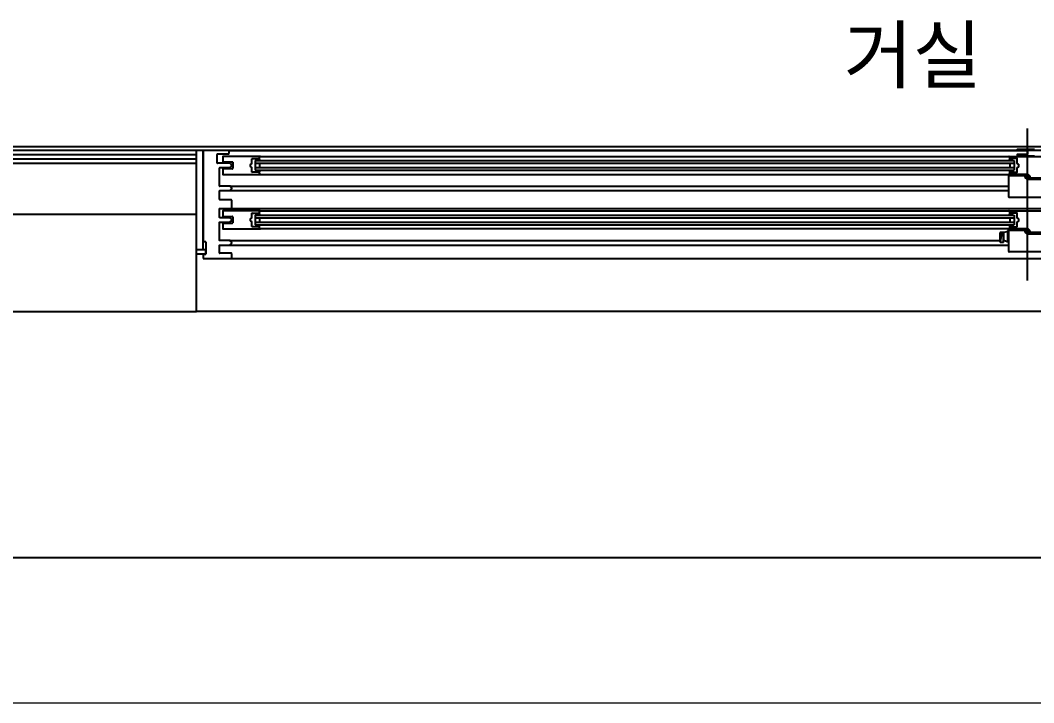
# Model space of a CAD drawing. Header units: millimetres. Extents: x -33000 to 294000, y 0 to 42408.
# Drawn here: x 138059 to 140357, y 6957 to 8505 of the extents above; entities that cross this region are included whole.
import ezdxf
from ezdxf.enums import TextEntityAlignment as Align

# ---------------------------------------------------------------- set-up
doc = ezdxf.new("R2010")
doc.units = ezdxf.units.MM
doc.header["$LTSCALE"] = 50
doc.layers.add('arch', color=8, linetype='Continuous')
doc.layers.add('실명', color=9, linetype='Continuous')
doc.styles.add('FORTELINE', font='malgun.ttf')

msp = doc.modelspace()

# ---------------------------------------------------------------- linework, layer by layer
at = {"layer": 'arch'}
for p, q in [((140343.3, 7914.6), (140343.3, 8259.6)), ((138003.3, 8218.6), (142518.3, 8218.6)), ((142518.3, 8209.6), (138003.3, 8209.6)), ((138458.3, 7984.1), (138458.3, 8209.6)), ((138473.3, 7984.1), (138473.3, 8209.6)), ((138473.3, 8209.6), (138473.3, 8002.6)), ((138531.3, 8209.6), (138473.3, 8209.6)), ((138531.3, 8209.6), (140342.9, 8209.6)), ((138532.3, 8202.6), (138532.3, 8208.6)), ((140358.9, 8211.6), (140320.4, 8211.6)), ((140320.4, 8210.6), (140342.4, 8210.6)), ((140342.9, 8210.1), (140342.9, 8201.1)), ((138458.3, 8189.6), (137968.3, 8189.6)), ((138458.3, 8199.6), (137978.3, 8199.6)), ((138505.3, 8181.6), (138505.3, 8200.6)), ((138506.3, 8201.6), (138531.3, 8201.6)), ((138518.3, 8195.6), (138518.3, 8184.1)), ((138602.8, 8196.1), (138518.8, 8196.1)), ((138518.8, 8183.6), (138539.6, 8183.6)), ((138584.3, 8180.4), (138584.3, 8190.6)), ((138584.8, 8191.1), (138599.8, 8191.1)), ((138591.3, 8186.6), (140312.8, 8186.6)), ((138591.3, 8186.6), (138591.3, 8164.6)), ((138599.3, 8189.6), (138596.3, 8189.6)), ((138596.3, 8189.6), (138596.3, 8188.1)), ((138596.3, 8188.1), (138600.8, 8188.1)), ((138599.8, 8191.1), (138599.8, 8190.1)), ((138601.3, 8188.6), (138601.3, 8195.1)), ((138601.3, 8195.1), (138602.8, 8195.1)), ((138601.3, 8189.2), (138603.9, 8186.6)), ((138602.8, 8196.1), (140301.3, 8196.1)), ((140302.8, 8189.2), (140300.2, 8186.6)), ((140301.3, 8196.1), (140385.3, 8196.1)), ((140302.8, 8195.1), (140301.3, 8195.1)), ((140302.8, 8188.6), (140302.8, 8195.1)), ((140307.8, 8188.1), (140303.3, 8188.1)), ((140319.3, 8191.1), (140304.3, 8191.1)), ((140304.3, 8191.1), (140304.3, 8190.1)), ((140304.8, 8189.6), (140307.8, 8189.6)), ((140307.8, 8189.6), (140307.8, 8188.1)), ((140312.8, 8186.6), (140312.8, 8164.6)), ((140319.8, 8179.9), (140319.8, 8190.6)), ((140319.9, 8200.1), (140319.9, 8198.1)), ((140342.4, 8200.6), (140320.4, 8200.6)), ((140320.4, 8197.6), (140322.4, 8197.6)), ((140320.9, 8199.6), (140342.4, 8199.6)), ((140320.9, 8198.4), (140320.9, 8199.6)), ((140322.4, 8198.4), (140320.9, 8198.4)), ((140322.4, 8197.6), (140322.4, 8198.4)), ((140342.9, 8199.1), (140342.9, 8198.1)), ((140343.4, 8197.6), (140356.9, 8197.6)), ((138458.3, 8179.6), (137958.3, 8179.6)), ((138534.8, 8180.6), (138506.3, 8180.6)), ((138510.3, 8129.6), (138510.3, 8169.6)), ((138511.3, 8170.6), (138534.8, 8170.6)), ((138518.3, 8167.1), (138518.3, 8155.6)), ((138539.6, 8167.6), (138518.8, 8167.6)), ((138535.3, 8179.5), (138535.3, 8180.1)), ((138535.3, 8171.1), (138535.3, 8171.7)), ((138540.6, 8182.6), (138540.6, 8168.6)), ((138580.8, 8173.4), (138580.8, 8177.8)), ((138581.1, 8178.2), (138584, 8180)), ((138584, 8171.2), (138581.1, 8173)), ((138584.3, 8160.6), (138584.3, 8170.8)), ((138591.3, 8180.6), (140312.8, 8180.6)), ((138591.3, 8170.6), (140312.8, 8170.6)), ((138591.3, 8164.6), (140312.8, 8164.6)), ((138600.8, 8163.1), (138596.3, 8163.1)), ((138596.3, 8163.1), (138596.3, 8161.6)), ((138596.3, 8161.6), (138599.3, 8161.6)), ((138599.8, 8161.1), (138599.8, 8160.1)), ((138601.3, 8180.6), (138601.3, 8170.6)), ((138601.3, 8162), (138603.9, 8164.6)), ((138601.3, 8156.1), (138601.3, 8162.6)), ((140302.8, 8162), (140300.2, 8164.6)), ((140302.8, 8180.6), (140302.8, 8170.6)), ((140302.8, 8160.6), (140302.8, 8162.6)), ((140303.3, 8160.1), (140302.8, 8160.6)), ((140303.3, 8163.1), (140307.8, 8163.1)), ((140304.3, 8161.1), (140304.3, 8160.1)), ((140307.8, 8161.6), (140304.8, 8161.6)), ((140307.8, 8163.1), (140307.8, 8161.6)), ((140319.8, 8160.6), (140319.8, 8170.3)), ((140323, 8177.7), (140320.1, 8179.5)), ((140320.1, 8170.7), (140323, 8172.5)), ((140323.3, 8172.9), (140323.3, 8177.3)), ((138518.8, 8155.1), (138602.8, 8155.1)), ((138599.8, 8160.1), (138584.8, 8160.1)), ((138602.8, 8156.1), (138601.3, 8156.1)), ((138602.8, 8155.1), (140301.3, 8155.1)), ((140300.8, 8103.6), (140300.8, 8152.1)), ((140301.3, 8156.1), (140302.8, 8156.1)), ((140344.8, 8155.1), (140301.3, 8155.1)), ((140301.3, 8152.6), (140337.3, 8152.6)), ((140302.8, 8159.6), (140303.3, 8160.1)), ((140302.8, 8156.1), (140302.8, 8159.6)), ((140304.3, 8160.1), (140319.3, 8160.1)), ((140337.3, 8152.6), (140345.9, 8151.7)), ((140345.9, 8150.6), (140337.3, 8149.6)), ((140337.3, 8149.6), (140337.3, 8148.1)), ((140337.3, 8148.1), (140341.7, 8144.1)), ((140340.3, 8148.1), (140340.3, 8148.2)), ((140340.7, 8148.7), (140349.3, 8149.6)), ((140349.3, 8146.6), (140340.7, 8147.6)), ((140341.7, 8144.1), (140385.3, 8144.1)), ((140349.3, 8151.1), (140344.8, 8155.1)), ((140346.3, 8151.2), (140346.3, 8151.1)), ((140349.3, 8149.6), (140349.3, 8151.1)), ((140385.3, 8146.6), (140349.3, 8146.6)), ((138510.3, 8099.1), (138510.3, 8117.6)), ((138534.8, 8128.6), (138511.3, 8128.6)), ((138511.3, 8118.6), (138534.8, 8118.6)), ((138534.8, 8128.6), (140300.8, 8128.6)), ((138534.8, 8118.6), (140300.8, 8118.6)), ((138535.3, 8127.5), (138535.3, 8128.1)), ((138535.3, 8119.1), (138535.3, 8119.7)), ((138511.3, 8098.1), (138537.3, 8098.1)), ((140385.3, 8103.1), (140301.3, 8103.1)), ((138518.3, 8072.1), (138518.3, 8060.6)), ((138602.8, 8072.6), (138518.8, 8072.6)), ((138537.3, 8077.6), (141379.3, 8077.6)), ((138601.3, 8065.1), (138601.3, 8071.6)), ((138601.3, 8071.6), (138602.8, 8071.6)), ((138602.8, 8072.6), (140301.3, 8072.6)), ((140301.3, 8072.6), (140385.3, 8072.6)), ((140302.8, 8071.6), (140301.3, 8071.6)), ((140302.8, 8065.1), (140302.8, 8071.6)), ((138458.3, 8064.6), (137583.3, 8064.6)), ((138458.3, 7844.6), (138458.3, 8064.6)), ((138518.8, 8060.1), (138539.6, 8060.1)), ((138540.6, 8059.1), (138540.6, 8045.1)), ((138580.8, 8049.9), (138580.8, 8054.3)), ((138581.1, 8054.7), (138584, 8056.5)), ((138584, 8047.7), (138581.1, 8049.5)), ((138584.3, 8056.9), (138584.3, 8067.1)), ((138584.3, 8037.1), (138584.3, 8047.3)), ((138584.8, 8067.6), (138599.8, 8067.6)), ((138591.3, 8063.1), (138591.3, 8041.1)), ((138591.3, 8063.1), (140312.8, 8063.1)), ((138591.3, 8057.1), (140312.8, 8057.1)), ((138591.3, 8047.1), (140312.8, 8047.1)), ((138599.3, 8066.1), (138596.3, 8066.1)), ((138596.3, 8066.1), (138596.3, 8064.6)), ((138596.3, 8064.6), (138600.8, 8064.6)), ((138599.8, 8067.6), (138599.8, 8066.6)), ((138601.3, 8065.7), (138603.9, 8063.1)), ((138601.3, 8057.1), (138601.3, 8047.1)), ((140302.8, 8065.7), (140300.2, 8063.1)), ((140302.8, 8057.1), (140302.8, 8047.1)), ((140307.8, 8064.6), (140303.3, 8064.6)), ((140319.3, 8067.6), (140304.3, 8067.6)), ((140304.3, 8067.6), (140304.3, 8066.6)), ((140304.8, 8066.1), (140307.8, 8066.1)), ((140307.8, 8066.1), (140307.8, 8064.6)), ((140312.8, 8063.1), (140312.8, 8041.1)), ((140319.8, 8056.4), (140319.8, 8067.1)), ((140319.8, 8037.1), (140319.8, 8046.8)), ((140323, 8054.2), (140320.1, 8056)), ((140320.1, 8047.2), (140323, 8049)), ((140323.3, 8049.4), (140323.3, 8053.8)), ((138518.3, 8043.6), (138518.3, 8032.1)), ((138539.6, 8044.1), (138518.8, 8044.1)), ((138518.8, 8031.6), (138602.8, 8031.6)), ((138599.8, 8036.6), (138584.8, 8036.6)), ((138591.3, 8041.1), (140312.8, 8041.1)), ((138600.8, 8039.6), (138596.3, 8039.6)), ((138596.3, 8039.6), (138596.3, 8038.1)), ((138596.3, 8038.1), (138599.3, 8038.1)), ((138599.8, 8037.6), (138599.8, 8036.6)), ((138601.3, 8038.5), (138603.9, 8041.1)), ((138601.3, 8032.6), (138601.3, 8039.1)), ((138602.8, 8032.6), (138601.3, 8032.6)), ((140301.3, 8031.6), (138602.8, 8031.6)), ((140281.4, 8002.2), (140281.4, 8023.3)), ((140282.3, 8024.3), (140289.9, 8024.6)), ((140288.6, 8022.3), (140286.3, 8022.3)), ((140288.6, 8022.3), (140288.6, 8024.6)), ((140288.6, 8002.2), (140288.6, 8022.3)), ((140289.9, 8024.6), (140298.2, 8026)), ((140289.9, 8005.1), (140289.9, 8024.6)), ((140300.8, 8028.1), (140298.2, 8028.1)), ((140298.2, 8028.1), (140298.2, 8005.4)), ((140302.8, 8038.5), (140300.2, 8041.1)), ((140300.8, 7980.1), (140300.8, 8028.6)), ((140301.3, 8032.6), (140302.8, 8032.6)), ((140344.8, 8031.6), (140301.3, 8031.6)), ((140301.3, 8029.1), (140337.3, 8029.1)), ((140302.8, 8032.6), (140302.8, 8039.1)), ((140303.3, 8039.6), (140307.8, 8039.6)), ((140304.3, 8037.6), (140304.3, 8036.6)), ((140304.3, 8036.6), (140319.3, 8036.6)), ((140307.8, 8038.1), (140304.8, 8038.1)), ((140307.8, 8039.6), (140307.8, 8038.1)), ((140337.3, 8029.1), (140345.9, 8028.2)), ((140345.9, 8027.1), (140337.3, 8026.1)), ((140337.3, 8026.1), (140337.3, 8024.6)), ((140337.3, 8024.6), (140341.7, 8020.6)), ((140340.3, 8024.6), (140340.3, 8024.7)), ((140340.7, 8025.2), (140349.3, 8026.1)), ((140349.3, 8023.1), (140340.7, 8024.1)), ((140349.3, 8027.6), (140344.8, 8031.6)), ((140346.3, 8027.7), (140346.3, 8027.6)), ((140349.3, 8026.1), (140349.3, 8027.6)), ((140385.3, 8023.1), (140349.3, 8023.1)), ((138479.3, 8002.6), (138473.3, 8002.6)), ((138479.3, 8002.6), (138479.3, 7974.6)), ((138534.8, 8005.1), (140281.4, 8005.1)), ((140284.4, 8020.8), (140281.5, 8002.4)), ((140282.4, 8001.2), (140287.6, 8001.2)), ((140289.9, 8005.1), (140288.6, 8005.1)), ((140300.8, 8001.1), (140289.9, 8005.1)), ((140298.2, 8005.4), (140300.8, 8005.4)), ((140341.7, 8020.6), (140385.3, 8020.6)), ((138479.3, 7984.1), (138458.3, 7984.1)), ((138479.3, 7974.6), (138479.3, 7984.1)), ((138537.3, 7976.6), (138511.3, 7976.6)), ((138534.8, 7995.1), (140300.8, 7995.1)), ((140385.3, 7979.6), (140301.3, 7979.6)), ((138458.3, 7964.6), (138458.3, 7974.6)), ((138479.3, 7974.6), (138458.3, 7974.6)), ((138473.3, 7974.6), (138479.3, 7974.6)), ((138473.3, 7974.6), (138473.3, 7964.6)), ((138473.3, 7964.6), (138537.3, 7964.6)), ((138537.3, 7964.6), (141379.3, 7964.6)), ((138538.3, 7965.6), (138538.3, 7975.6)), ((137583.3, 7844.6), (138458.3, 7844.6)), ((141458.3, 7844.6), (138458.3, 7844.6)), ((146198.3, 7285.8), (131606.2, 7285.8))]:
    msp.add_line(p, q, dxfattribs=at)
at = {"layer": 'arch', "linetype": 'ByBlock', "lineweight": 5}
msp.add_line((127235, 6957.3), (141375.2, 6957.3), dxfattribs=at)
at = {"layer": 'arch'}
for points in [[(138511.3, 8077.6), (138537.3, 8077.6, 0.414214), (138538.3, 8078.6), (138538.3, 8097.1)], [(138511.3, 8047.1), (138534.8, 8047.1, 0.414214), (138535.3, 8047.6), (138535.3, 8048.2, -0.341999), (138536, 8049.2, 0.774597), (138536, 8055, -0.341999), (138535.3, 8056), (138535.3, 8056.6, 0.414214), (138534.8, 8057.1), (138511.3, 8057.1, -0.414214), (138510.3, 8058.1), (138510.3, 8076.6, -0.414214), (138511.3, 8077.6)], [(138510.3, 8046.1, -0.414214), (138511.3, 8047.1)], [(138511.3, 8005.1, -0.414214), (138510.3, 8006.1), (138510.3, 8046.1)], [(138511.3, 7995.1), (138534.8, 7995.1, 0.414214), (138535.3, 7995.6), (138535.3, 7996.2, -0.341999), (138536, 7997.2, 0.774597), (138536, 8003, -0.341999), (138535.3, 8004), (138535.3, 8004.6, 0.414214), (138534.8, 8005.1), (138511.3, 8005.1)], [(138510.3, 7977.6), (138510.3, 7994.1, -0.414214), (138511.3, 7995.1)]]:
    msp.add_lwpolyline(points, format="xyb", dxfattribs=at)
for centre, radius, start, end in [((138531.3, 8208.6), 1, 0, 90), ((140320.4, 8211.1), 0.5, 90, 270), ((140342.4, 8210.1), 0.5, 0, 90), ((138506.3, 8200.6), 1, 90, 180), ((138518.8, 8195.6), 0.5, 90, 180), ((138518.8, 8184.1), 0.5, 180, 270), ((138531.3, 8202.6), 1, 270, 0), ((138539.6, 8182.6), 1, 0, 90), ((138584.8, 8190.6), 0.5, 90, 180), ((138599.3, 8190.1), 0.5, 270, 0), ((138600.8, 8188.6), 0.5, 270, 0), ((138602.8, 8195.6), 0.5, 270, 90), ((140301.3, 8195.6), 0.5, 90, 270), ((140303.3, 8188.6), 0.5, 180, 270), ((140304.8, 8190.1), 0.5, 180, 270), ((140319.3, 8190.6), 0.5, 0, 90), ((140320.4, 8200.1), 0.5, 90, 180), ((140320.4, 8198.1), 0.5, 180, 270), ((140342.4, 8201.1), 0.5, 270, 0), ((140342.4, 8199.1), 0.5, 0, 90), ((140343.4, 8198.1), 0.5, 180, 270), ((140356.9, 8198.6), 1, 270, 0), ((138506.3, 8181.6), 1, 180, 270), ((138511.3, 8169.6), 1, 90, 180), ((138518.8, 8167.1), 0.5, 90, 180), ((138534.8, 8180.1), 0.5, 0, 90), ((138534.8, 8171.1), 0.5, 270, 0), ((138536.3, 8179.5), 1, 180, 255.5225), ((138536.3, 8171.7), 1, 104.4775, 180), ((138535.3, 8175.6), 3, 284.4775, 75.5225), ((138539.6, 8168.6), 1, 270, 0), ((138581.3, 8177.8), 0.5, 119.7449, 180), ((138581.3, 8173.4), 0.5, 180, 240.2551), ((138583.8, 8180.4), 0.5, 299.7449, 360), ((138583.8, 8170.8), 0.5, 0, 60.2551), ((138584.8, 8160.6), 0.5, 180, 270), ((138599.3, 8161.1), 0.5, 0, 90), ((138600.8, 8162.6), 0.5, 0, 90), ((140303.3, 8162.6), 0.5, 90, 180), ((140304.8, 8161.1), 0.5, 90, 180), ((140319.3, 8160.6), 0.5, 270, 0), ((140320.3, 8179.9), 0.5, 180, 240.2551), ((140320.3, 8170.3), 0.5, 119.7449, 180), ((140322.8, 8177.3), 0.5, 0, 60.2551), ((140322.8, 8172.9), 0.5, 299.7449, 360), ((138518.8, 8155.6), 0.5, 180, 270), ((138602.8, 8155.6), 0.5, 360, 90), ((138602.8, 8155.6), 0.5, 270, 0), ((140301.3, 8155.6), 0.5, 90, 180), ((140301.3, 8155.6), 0.5, 180, 270), ((140301.3, 8152.1), 0.5, 90, 180), ((140340.8, 8148.2), 0.5, 96.3464, 180), ((140340.8, 8148.1), 0.5, 180, 263.666), ((140345.8, 8151.2), 0.5, 0, 83.666), ((140345.8, 8151.1), 0.5, 276.3464, 0), ((138511.3, 8129.6), 1, 180, 270), ((138511.3, 8117.6), 1, 90, 180), ((138534.8, 8128.1), 0.5, 0, 90.0003), ((138534.8, 8119.1), 0.5, 270, 0), ((138536.3, 8127.5), 1, 180, 255.5225), ((138536.3, 8119.7), 1, 104.4775, 180), ((138535.3, 8123.6), 3, 284.4775, 75.5225), ((138511.3, 8099.1), 1, 180, 270), ((138537.3, 8097.1), 1, 0, 90), ((140301.3, 8103.6), 0.5, 180, 270), ((138518.8, 8072.1), 0.5, 90, 180), ((138602.8, 8072.1), 0.5, 270, 90), ((140301.3, 8072.1), 0.5, 90, 270), ((138518.8, 8060.6), 0.5, 180, 270), ((138539.6, 8059.1), 1, 0, 90), ((138581.3, 8054.3), 0.5, 119.7449, 180), ((138581.3, 8049.9), 0.5, 180, 240.2551), ((138583.8, 8056.9), 0.5, 299.7449, 360), ((138583.8, 8047.3), 0.5, 0, 60.2551), ((138584.8, 8067.1), 0.5, 90, 180), ((138599.3, 8066.6), 0.5, 270, 0), ((138600.8, 8065.1), 0.5, 270, 0), ((140303.3, 8065.1), 0.5, 180, 270), ((140304.8, 8066.6), 0.5, 180, 270), ((140319.3, 8067.1), 0.5, 0, 90), ((140320.3, 8056.4), 0.5, 180, 240.2551), ((140320.3, 8046.8), 0.5, 119.7449, 180), ((140322.8, 8053.8), 0.5, 0, 60.2551), ((140322.8, 8049.4), 0.5, 299.7449, 360), ((138518.8, 8043.6), 0.5, 90, 180), ((138518.8, 8032.1), 0.5, 180, 270), ((138539.6, 8045.1), 1, 270, 0), ((138584.8, 8037.1), 0.5, 180, 270), ((138599.3, 8037.6), 0.5, 0, 90), ((138600.8, 8039.1), 0.5, 0, 90), ((138602.8, 8032.1), 0.5, 360, 90), ((138602.8, 8032.1), 0.5, 270, 0), ((140282.4, 8023.3), 1, 92.2775, 180), ((140286.3, 8020.4), 1.88, 90, 168.8801), ((140301.3, 8032.1), 0.5, 90, 180), ((140301.3, 8032.1), 0.5, 180, 270), ((140301.3, 8028.6), 0.5, 90, 180), ((140303.3, 8039.1), 0.5, 90, 180), ((140304.8, 8037.6), 0.5, 90, 180), ((140319.3, 8037.1), 0.5, 270, 0), ((140340.8, 8024.7), 0.5, 96.3464, 180), ((140340.8, 8024.6), 0.5, 180, 263.666), ((140345.8, 8027.7), 0.5, 0, 83.666), ((140345.8, 8027.6), 0.5, 276.3464, 0), ((140282.4, 8002.2), 1, 180, 270), ((140282.5, 8002.2), 1, 171.0635, 270), ((140287.6, 8002.2), 1, 270, 0.0858), ((138511.3, 7977.6), 1, 180, 270), ((138537.3, 7975.6), 1, 0, 90), ((140301.3, 7980.1), 0.5, 180, 270), ((138537.3, 7965.6), 1, 270, 0)]:
    msp.add_arc(centre, radius, start, end, dxfattribs=at)

# ---------------------------------------------------------------- texts
at = {"layer": '실명', "linetype": 'ByBlock', "style": 'FORTELINE'}
msp.add_text('거실', height=125, dxfattribs=at).set_placement((140082.9, 8426.2), align=Align.MIDDLE_CENTER)

doc.saveas('drawing.dxf')
